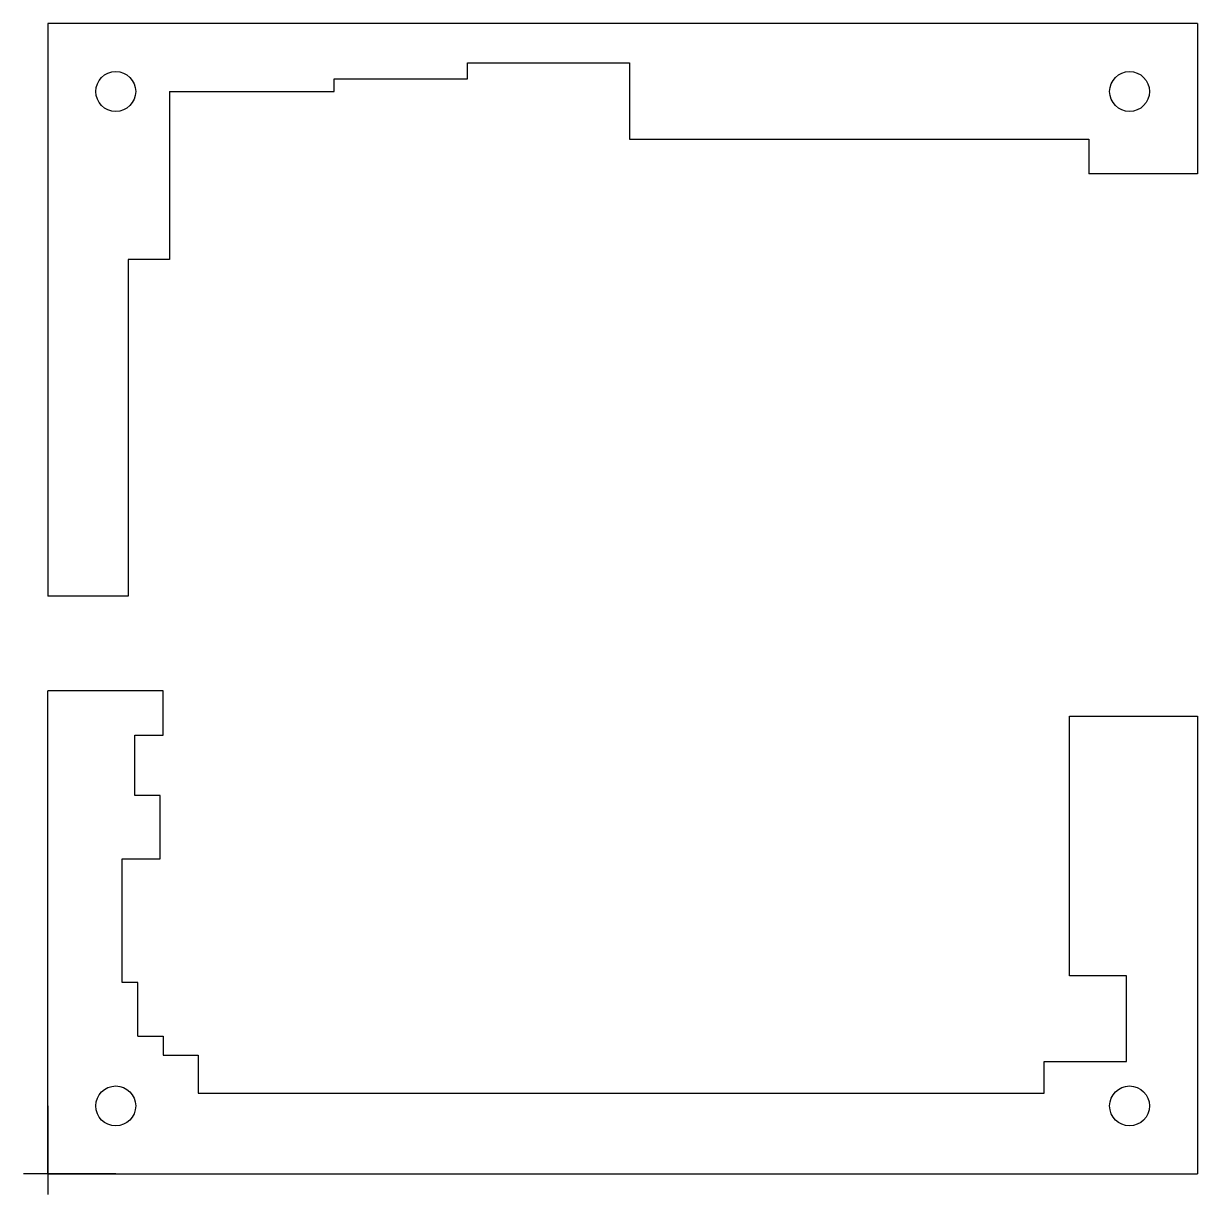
# Model space of a CAD drawing. Header units: inches. Extents: x -2.4 to 91.8, y -4.6 to 89.3.
import ezdxf

# ---------------------------------------------------------------- set-up
doc = ezdxf.new("R2010")
doc.units = ezdxf.units.IN
doc.header["$MEASUREMENT"] = 0

msp = doc.modelspace()

# ---------------------------------------------------------------- linework, layer by layer
for p, q in [((91.75, 89.25), (-0.45, 89.25)), ((-0.45, 89.25), (-0.45, 43.348)), ((91.75, 89.25), (91.75, 77.202)), ((33.196, 84.82), (33.196, 86.09)), ((33.196, 86.09), (46.196, 86.09)), ((46.196, 86.09), (46.196, 79.99)), ((22.526, 83.8), (22.526, 84.82)), ((22.526, 84.82), (33.196, 84.82)), ((9.3, 83.8), (9.3, 70.348)), ((9.3, 83.8), (22.526, 83.8)), ((46.196, 79.99), (83.026, 79.99)), ((83.026, 79.99), (83.026, 77.202)), ((91.75, 77.202), (83.026, 77.202)), ((9.3, 70.348), (6, 70.348)), ((6, 70.348), (6, 43.348)), ((6, 43.348), (-0.45, 43.348)), ((6, 43.348), (0.666, 43.348)), ((8.81, 35.768), (-0.45, 35.768)), ((-0.45, -2.95), (-0.45, 35.768)), ((8.81, 32.212), (8.81, 35.768)), ((81.474, 12.914), (81.474, 33.742)), ((81.474, 33.742), (90.872, 33.742)), ((81.474, 33.742), (91.75, 33.742)), ((91.75, 33.742), (91.75, -2.95)), ((6.524, 27.386), (6.524, 32.212)), ((6.524, 32.212), (8.81, 32.212)), ((8.556, 27.386), (6.524, 27.386)), ((8.556, 22.306), (8.556, 27.386)), ((5.508, 12.4), (5.508, 22.306)), ((5.508, 22.306), (8.556, 22.306)), ((6.778, 12.4), (5.508, 12.4)), ((6.778, 8.088), (6.778, 12.4)), ((86.046, 12.914), (81.474, 12.914)), ((86.046, 6.056), (86.046, 12.914)), ((6.778, 8.088), (8.81, 8.088)), ((8.81, 8.088), (8.81, 6.564)), ((8.81, 6.564), (11.609, 6.564)), ((11.609, 6.564), (11.609, 3.532)), ((79.442, 3.532), (79.442, 6.056)), ((79.442, 6.056), (86.046, 6.056)), ((11.609, 3.532), (79.442, 3.532)), ((-0.45, 2.5), (-0.45, -4.6)), ((91.75, 2.5), (91.75, -2.95)), ((5, -2.95), (-2.4, -2.95)), ((-0.45, -2.95), (91.75, -2.95)), ((86.3, -2.95), (91.75, -2.95))]:
    msp.add_line(p, q)
for centre in [(5, 83.8), (86.3, 83.8), (5, 2.5), (86.3, 2.5)]:
    msp.add_circle(centre, 1.6)

doc.saveas('drawing.dxf')
